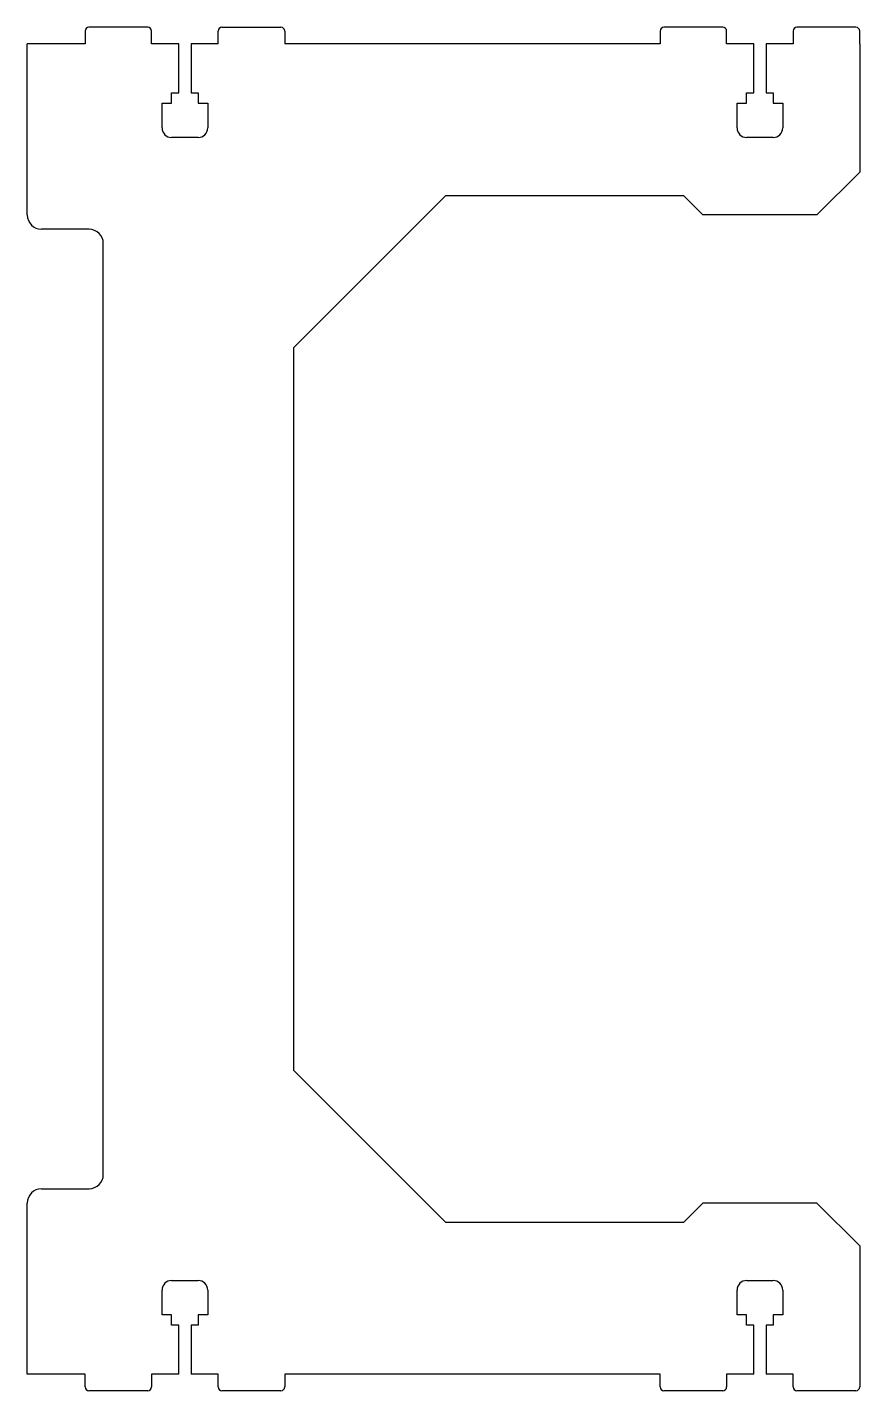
# Model space of a CAD drawing. Extents: x -488 to -50, y -359 to 359.
import ezdxf

# ---------------------------------------------------------------- set-up
doc = ezdxf.new("R2010")
doc.units = 0
doc.layers.add('Shape2DView', color=7, linetype='CONTINUOUS')

msp = doc.modelspace()

# ---------------------------------------------------------------- linework, layer by layer
at = {"layer": 'Shape2DView'}
for p, q in [((-424.5, 358.8), (-455.5, 358.8)), ((-385.5, 358.8), (-354.5, 358.8)), ((-122, 358.8), (-153, 358.8)), ((-52, 358.8), (-83, 358.8)), ((-457.5, 356.8), (-457.5, 350)), ((-422.5, 350), (-422.5, 356.8)), ((-387.5, 350), (-387.5, 356.8)), ((-352.5, 356.8), (-352.5, 350)), ((-155, 356.8), (-155, 350)), ((-120, 350), (-120, 356.8)), ((-85, 356.8), (-85, 350)), ((-50, 350), (-50, 356.8)), ((-457.5, 350), (-487.9, 350)), ((-487.9, 260), (-487.9, 350)), ((-408.225, 350), (-422.5, 350)), ((-408.225, 324.288), (-408.225, 350)), ((-387.5, 350), (-401.775, 350)), ((-401.775, 350), (-401.775, 324.288)), ((-155, 350), (-352.5, 350)), ((-105.725, 350), (-120, 350)), ((-105.725, 324.288), (-105.725, 350)), ((-85, 350), (-99.275, 350)), ((-99.275, 350), (-99.275, 324.288)), ((-50, 350), (-50, 282.5)), ((-412, 318.788), (-412, 324.288)), ((-412, 324.288), (-408.225, 324.288)), ((-401.775, 324.288), (-398, 324.288)), ((-398, 324.288), (-398, 318.788)), ((-109.5, 318.788), (-109.5, 324.288)), ((-109.5, 324.288), (-105.725, 324.288)), ((-99.275, 324.288), (-95.5, 324.288)), ((-95.5, 324.288), (-95.5, 318.788)), ((-417, 305.788), (-417, 318.788)), ((-417, 318.788), (-412, 318.788)), ((-398, 318.788), (-393, 318.788)), ((-393, 318.788), (-393, 305.788)), ((-114.5, 305.788), (-114.5, 318.788)), ((-114.5, 318.788), (-109.5, 318.788)), ((-95.5, 318.788), (-90.5, 318.788)), ((-90.5, 318.788), (-90.5, 305.788)), ((-398, 300.788), (-412, 300.788)), ((-95.5, 300.788), (-109.5, 300.788)), ((-50, 282.5), (-72.5, 260)), ((-347.9, 190), (-267.9, 270)), ((-142.5, 270), (-267.9, 270)), ((-132.5, 260), (-142.5, 270)), ((-72.5, 260), (-132.5, 260)), ((-455.4, 252.5), (-480.4, 252.5)), ((-447.9, -245), (-447.9, 245)), ((-347.9, 190), (-347.9, -190)), ((-267.9, -270), (-347.9, -190)), ((-480.4, -252.5), (-455.4, -252.5)), ((-487.9, -350), (-487.9, -260)), ((-132.5, -260), (-142.5, -270)), ((-72.5, -260), (-132.5, -260)), ((-50, -282.5), (-72.5, -260)), ((-267.9, -270), (-142.5, -270)), ((-50, -282.5), (-50, -350)), ((-412, -300.788), (-398, -300.788)), ((-109.5, -300.788), (-95.5, -300.788)), ((-417, -318.788), (-417, -305.788)), ((-393, -305.788), (-393, -318.788)), ((-114.5, -318.788), (-114.5, -305.788)), ((-90.5, -305.788), (-90.5, -318.788)), ((-412, -318.788), (-417, -318.788)), ((-412, -324.288), (-412, -318.788)), ((-393, -318.788), (-398, -318.788)), ((-398, -318.788), (-398, -324.288)), ((-109.5, -318.788), (-114.5, -318.788)), ((-109.5, -324.288), (-109.5, -318.788)), ((-90.5, -318.788), (-95.5, -318.788)), ((-95.5, -318.788), (-95.5, -324.288)), ((-408.225, -324.288), (-412, -324.288)), ((-408.225, -350), (-408.225, -324.288)), ((-398, -324.288), (-401.775, -324.288)), ((-401.775, -324.288), (-401.775, -350)), ((-105.725, -324.288), (-109.5, -324.288)), ((-105.725, -350), (-105.725, -324.288)), ((-95.5, -324.288), (-99.275, -324.288)), ((-99.275, -324.288), (-99.275, -350)), ((-457.5, -350), (-487.9, -350)), ((-457.5, -356.8), (-457.5, -350)), ((-422.5, -350), (-422.5, -356.8)), ((-408.225, -350), (-422.5, -350)), ((-387.5, -350), (-401.775, -350)), ((-387.5, -356.8), (-387.5, -350)), ((-352.5, -350), (-352.5, -356.8)), ((-155, -350), (-352.5, -350)), ((-155, -356.8), (-155, -350)), ((-120, -350), (-120, -356.8)), ((-105.725, -350), (-120, -350)), ((-85, -350), (-99.275, -350)), ((-85, -356.8), (-85, -350)), ((-50, -350), (-50, -356.8)), ((-424.5, -358.8), (-455.5, -358.8)), ((-354.5, -358.8), (-385.5, -358.8)), ((-122, -358.8), (-153, -358.8)), ((-52, -358.8), (-83, -358.8))]:
    msp.add_line(p, q, dxfattribs=at)
for centre, radius, start, end in [((-455.5, 356.8), 2, 90, 180), ((-424.5, 356.8), 2, 0, 90), ((-385.5, 356.8), 2, 90, 180), ((-354.5, 356.8), 2, 0, 90), ((-153, 356.8), 2, 90, 180), ((-122, 356.8), 2, 0, 90), ((-83, 356.8), 2, 90, 180), ((-52, 356.8), 2, 0, 90), ((-412, 305.788), 5, 180, -90), ((-398, 305.788), 5, -90, 0), ((-109.5, 305.788), 5, 180, -90), ((-95.5, 305.788), 5, -90, 0), ((-480.4, 260), 7.5, 180, -90), ((-455.4, 245), 7.5, 0, 90), ((-455.4, -245), 7.5, -90, 0), ((-480.4, -260), 7.5, 90, 180), ((-412, -305.788), 5, 90, 180), ((-398, -305.788), 5, 0, 90), ((-109.5, -305.788), 5, 90, 180), ((-95.5, -305.788), 5, 0, 90), ((-455.5, -356.8), 2, 180, -90), ((-424.5, -356.8), 2, -90, 0), ((-385.5, -356.8), 2, 180, -90), ((-354.5, -356.8), 2, -90, 0), ((-153, -356.8), 2, 180, -90), ((-122, -356.8), 2, -90, 0), ((-83, -356.8), 2, 180, -90), ((-52, -356.8), 2, -90, 0)]:
    msp.add_arc(centre, radius, start, end, dxfattribs=at)

doc.saveas('drawing.dxf')
